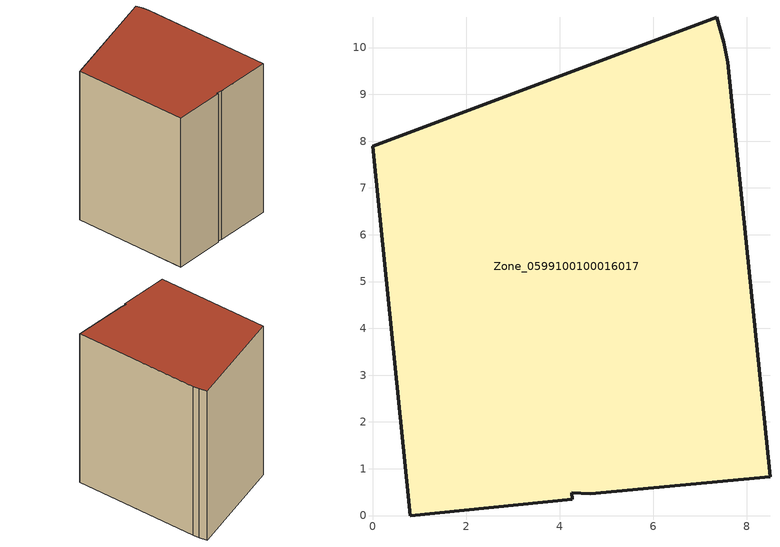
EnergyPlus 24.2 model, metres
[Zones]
Zone_0599100100016017
 floor ground (C_G): 0,7.89 7.35,10.64 7.51,10.12 7.59,9.69 8.49,0.83 4.66,0.47 4.26,0.48 4.27,0.34 0.81,0 z0
 wall outside (C_F): 7.59,9.69 7.51,10.12 7.35,10.64 0,7.89 0.81,0 4.27,0.34 4.26,0.48 4.66,0.47 8.49,0.83 7.59,9.69 z0:10.71
 roof outside (C_R): 4.66,0.47 8.49,0.83 7.59,9.69 7.51,10.12 7.35,10.64 0,7.89 0.81,0 4.27,0.34 4.26,0.48 z10.71
[BUILDING]
Pand.0599100100016017: North Axis=0; Terrain=City; Loads Convergence Tolerance Value=0.04; Temperature Convergence Tolerance Value=0.4; Solar Distribution=FullExterior; Maximum Number of Warmup Days=25; Minimum Number of Warmup Days=1
[Site:Location]
Rotterdam.The.Hague.AP_ZH_NLD Design_Conditions: Latitude=51.96; Longitude=4.45; Time Zone=1; Elevation=-4.5
[SITE:GROUNDTEMPERATURE:BUILDINGSURFACE]
18, 18, 18, 18, 18, 18, 18, 18, 18, 18, 18, 18
[MATERIAL] Thermal Absorptance=0.9; Solar Absorptance=0.7; Visible Absorptance=0.7
Name | Roughness | Thickness | Conductivity | Density | Specific Heat
G.TC.2015-2018 | MediumSmooth | 0.15 | 0.0428571 | 540 | 1210
F.TC.2015-2018 | Rough | 0.3 | 0.0666667 | 1920 | 840
R.TC.2015-2018 | MediumRough | 0.2 | 0.0333333 | 1500 | 1000
[CONSTRUCTION]
C_G: G.TC.2015-2018
C_F: F.TC.2015-2018
C_R: R.TC.2015-2018
[ZONE]
Zone_0599100100016017: Type=1; Multiplier=1; Ceiling Height=Autocalculate; Volume=Autocalculate; Floor Area=autocalculate; Part of Total Floor Area=Yes
[ZONEINFILTRATION:DESIGNFLOWRATE]
Infil_Zone_0599100100016017: Zone or ZoneList or Space or SpaceList=Zone_0599100100016017; Schedule=AlwaysOn; Design Flow Rate Calculation Method=Flow/Area; Flow Rate per Floor Area=0.0015; Constant Term Coefficient=1; Temperature Term Coefficient=0; Velocity Term Coefficient=0; Velocity Squared Term Coefficient=0
[HVACTEMPLATE:ZONE:IDEALLOADSAIRSYSTEM]
Zone_0599100100016017: Maximum Heating Supply Air Temperature=50; Minimum Cooling Supply Air Temperature=13; Maximum Heating Supply Air Humidity Ratio=0.0156; Minimum Cooling Supply Air Humidity Ratio=0.0077; Heating Limit=NoLimit; Cooling Limit=NoLimit; Dehumidification Control Type=ConstantSensibleHeatRatio; Cooling Sensible Heat Ratio=0.7; Dehumidification Setpoint=60; Humidification Control Type=None; Humidification Setpoint=30; Outdoor Air Method=None; Outdoor Air Flow Rate per Person=0.00944; Outdoor Air Flow Rate per Zone Floor Area=0; Outdoor Air Flow Rate per Zone=0; Demand Controlled Ventilation Type=None; Outdoor Air Economizer Type=NoEconomizer; Heat Recovery Type=None; Sensible Heat Recovery Effectiveness=0.7; Latent Heat Recovery Effectiveness=0.65
[ZONECONTROL:THERMOSTAT]
ThermostatControl_Zone_0599100100016017: Zone or ZoneList=Zone_0599100100016017; Control Type Schedule=DualSetpointControlType; Control 1=Thermostat_Zone_0599100100016017; Temperature Difference Between Cutout And Setpoint=0
[THERMOSTATSETPOINT:DUALSETPOINT]
Thermostat_Zone_0599100100016017: Heating Setpoint Temperature Schedule=HeatingSetpoint_Zone_0599100100016017; Cooling Setpoint Temperature Schedule=CoolingSetpoint_Zone_0599100100016017
[SCHEDULE:COMPACT]
HeatingSetpoint_Zone_0599100100016017: Through: 12/31, For: AllDays, Until: 24:00, 21
CoolingSetpoint_Zone_0599100100016017: Through: 12/31, For: AllDays, Until: 24:00, 24
DualSetpointControlType: Through: 12/31, For: AllDays, Until: 24:00, 4
AlwaysOn: Through: 12/31, For: AllDays, Until: 24:00, 1
